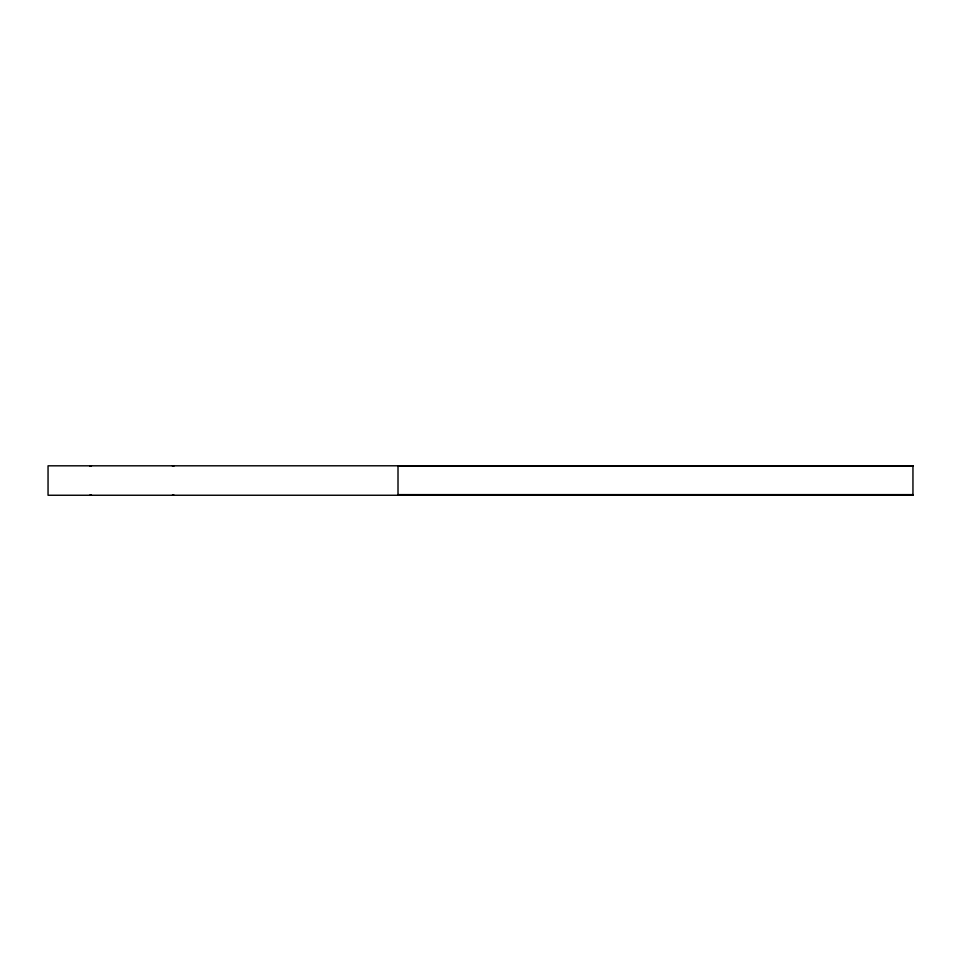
<?xml version="1.0" encoding="UTF-8"?>
<svg xmlns="http://www.w3.org/2000/svg" width="961" height="961" viewBox="0 0 961 961"><rect width="100%" height="100%" fill="white"/><g stroke="black" fill="none" stroke-linecap="round" stroke-linejoin="round"><path stroke-width="1.44" d="M912.95 465.749L398.01 465.749L398.01 495.251L912.95 495.155L912.95 465.749L48.05 465.821L48.05 495.251L912.95 495.251M398.01 466.073L912.95 466.073M398.01 494.627L912.95 494.627M91.415 465.821L89.986 465.821L91.415 465.821M173.869 465.833L172.439 465.833L173.869 465.833M91.415 495.239L89.986 495.239L91.415 495.239M173.869 495.251L172.439 495.251L173.869 495.251"/></g></svg>
